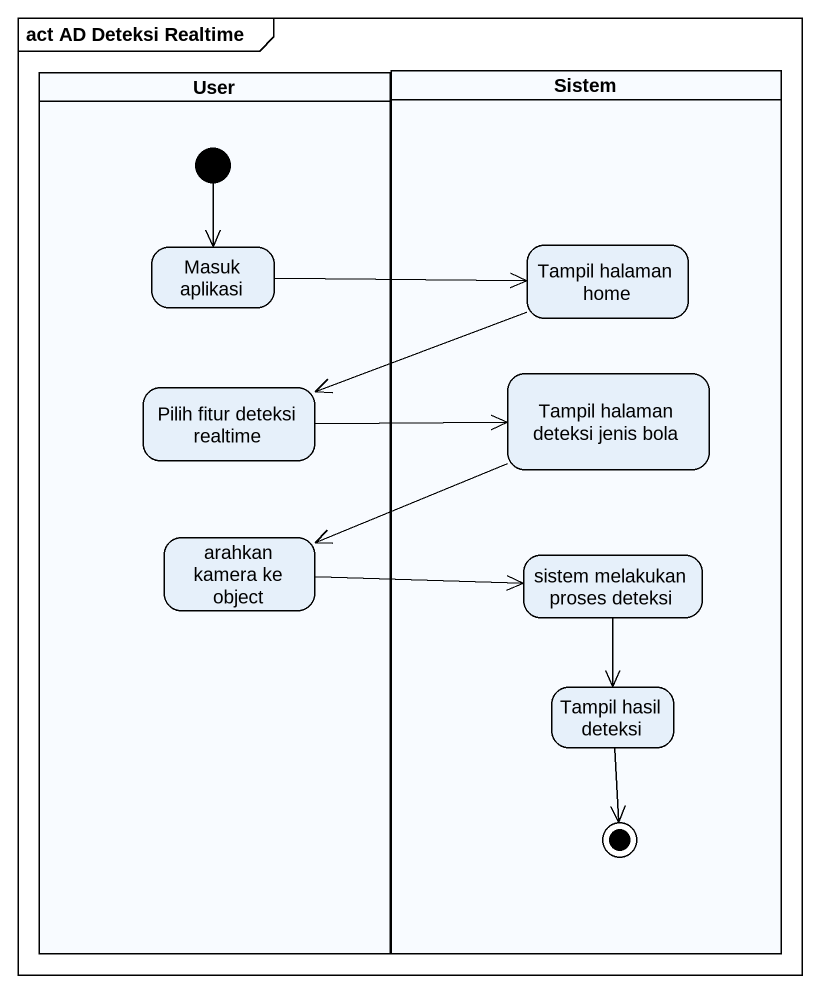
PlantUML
@startuml
mainframe act AD Deteksi Realtime
hide empty description
state User <<partition>> {
  state "Masuk aplikasi" as Masuk_aplikasi
  state "Pilih fitur deteksi realtime" as Pilih_fitur_deteksi_realtime
  state "arahkan kamera ke object" as arahkan_kamera_ke_object
  [*] --> Masuk_aplikasi
}
state Sistem <<partition>> {
  state "Tampil halaman home" as Tampil_halaman_home
  state "Tampil halaman deteksi jenis bola" as Tampil_halaman_deteksi
  state "sistem melakukan proses deteksi" as sistem_melakukan_proses
  state "Tampil hasil deteksi" as Tampil_hasil_deteksi
  Tampil_hasil_deteksi --> [*]
}
Masuk_aplikasi -right-> Tampil_halaman_home
Tampil_halaman_home -left-> Pilih_fitur_deteksi_realtime
Pilih_fitur_deteksi_realtime -right-> Tampil_halaman_deteksi
Tampil_halaman_deteksi -left-> arahkan_kamera_ke_object
arahkan_kamera_ke_object -right-> sistem_melakukan_proses
sistem_melakukan_proses --> Tampil_hasil_deteksi
@enduml
